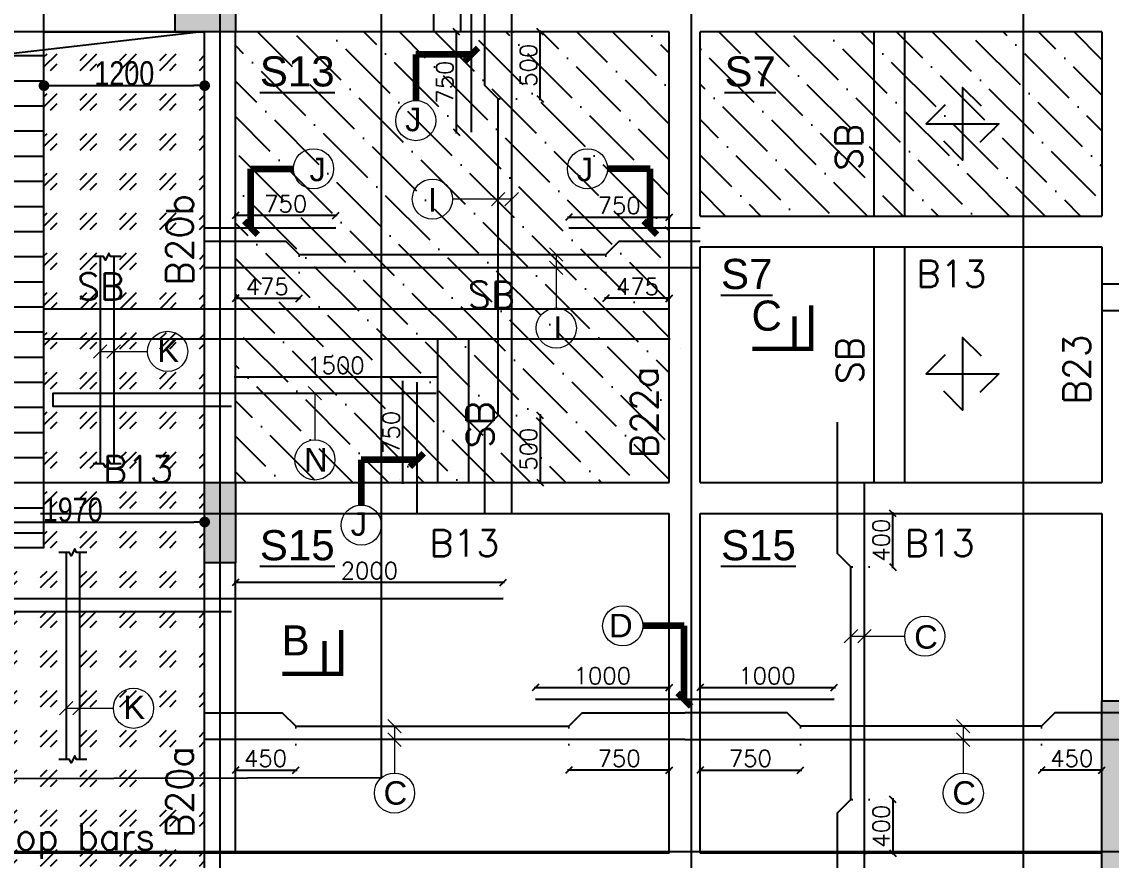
# Model space of a CAD drawing. Header units: millimetres. Extents: x 1772430 to 1864909, y -1443517 to -1381610.
# Drawn here: x 1787710 to 1795846, y -1413944 to -1407685 of the extents above; entities that cross this region are included whole.
import ezdxf

# ---------------------------------------------------------------- set-up
doc = ezdxf.new("R2010")
doc.units = ezdxf.units.MM
doc.header["$LTSCALE"] = 100
doc.header["$MEASUREMENT"] = 0
doc.header["$PDMODE"] = 98
for name, pattern in [('1', [0]), ('ACAD_ISO02W100', [15, 12, -3]), ('CENTER2', [28.575, 19.05, -3.175, 3.175, -3.175]), ('CONTINOUS', [0]), ('DOT', [0.25, 0, -0.25]), ('HIDDEN', [0.375, 0.25, -0.125])]:
    doc.linetypes.add(name, pattern=pattern)
for name, color, linetype in [('BEAM NO', 7, '1'), ('BEAM-230X450', 31, 'Continuous'), ('BEAM-230X600', 150, 'Continuous'), ('BEAM-375X900', 22, 'Continuous'), ('BEAM-450X275', 7, 'Continuous'), ('DIM', 191, 'Continuous'), ('Projection', 5, 'Continuous'), ('Roof', 7, 'Continuous'), ('s-steel', 1, 'Continuous'), ('SLAB NO.', 4, 'Continuous'), ('STEEL', 1, 'Continuous'), ('STR.COLUMN', 1, 'Continuous'), ('SUNK-HATCH', 8, 'Continuous')]:
    doc.layers.add(name, color=color, linetype=linetype)
for name, color, linetype, lineweight in [('CENTER_LINE', 8, 'CENTER2', 25), ('GRID', 252, 'ACAD_ISO02W100', 9), ('LEADER', 191, 'Continuous', 15), ('S-B5-230X600', 120, 'HIDDEN', 25), ('SECTION TEXT', 7, 'Continuous', 25), ('SLAB STEEL MARK', 133, 'Continuous', 30)]:
    doc.layers.add(name, color=color, linetype=linetype, lineweight=lineweight)
doc.styles.add('AR', font='', dxfattribs={"width": 0.8})
doc.styles.add('ARIAL', font='arial.ttf')
doc.styles.add('DEEPAK', font='arial.ttf')
doc.styles.add('ROMANS', font='romans.shx')
doc.styles.add('RS', font='romans.shx', dxfattribs={"width": 0.9})
doc.styles.add('style1', font='arial.ttf')
doc.styles.get('AR').set_extended_font_data('Arial Unicode MS')
doc.dimstyles.new('100', dxfattribs={"dimtxt": 180, "dimasz": 80, "dimexe": 0.18, "dimexo": 0.0625, "dimgap": 1, "dimtad": 1, "dimdec": 0, "dimzin": 0, "dimdsep": 46, "dimtxsty": 'AR', "dimblk": 'DOT', "dimcen": 0.09, "dimse1": 1, "dimse2": 1, "dimclrd": 50, "dimclrt": 256, "dimadec": 0, "dimazin": 0, "dimtfac": 1, "dimtdec": 0, "dimtix": 1, "dimtofl": 0, "dimtmove": 2, "dimatfit": 0, "dimfxl": 1, "dimtolj": 1, "dimtzin": 0, "dimlwd": -1, "dimarcsym": 0})
doc.dimstyles.new('KRUNAL-MM', dxfattribs={"dimtxt": 50, "dimasz": 35, "dimexe": 25, "dimexo": 0, "dimgap": 15, "dimtad": 1, "dimdec": 0, "dimzin": 0, "dimdsep": 46, "dimtxsty": 'RS', "dimblk": 'OBLIQUE', "dimcen": 0, "dimdle": 25, "dimclrd": 256, "dimclre": 256, "dimclrt": 7, "dimadec": 0, "dimazin": 0, "dimtfac": 1, "dimtdec": 0, "dimtix": 1, "dimtmove": 0, "dimatfit": 2, "dimfxl": 1, "dimtolj": 1, "dimtzin": 0, "dimlwd": -1, "dimlwe": -1, "dimarcsym": 0})
doc.dimstyles.new('pag', dxfattribs={"dimtxt": 180, "dimasz": 150, "dimexe": 100, "dimexo": 0, "dimgap": 50, "dimtad": 1, "dimdec": 0, "dimzin": 0, "dimdsep": 46, "dimtxsty": 'ROMANS', "dimblk": 'OBLIQUE', "dimcen": 0, "dimdle": 100, "dimclrd": 256, "dimclre": 256, "dimclrt": 256, "dimadec": 0, "dimazin": 0, "dimtfac": 1, "dimtdec": 0, "dimtmove": 2, "dimatfit": 3, "dimfxl": 1, "dimtolj": 1, "dimtzin": 0, "dimlwd": -1, "dimlwe": -1, "dimarcsym": 0})
pattern_1 = [(135, (0, 4114.14), (-364.601934, 99.436891), [468.75, -93.75, 0, -93.75])]

# ---------------------------------------------------------------- blocks, each defined once
blk = doc.blocks.new('Roof')
at = {"layer": 'Roof'}
h = blk.add_hatch(dxfattribs=at)
h.set_pattern_fill('ANSI31', color=8, scale=1500, angle=135)
h.paths.add_polyline_path([(1787106.1, -1415723.9), (1787876.1, -1415723.9), (1787876.1, -1411873.8), (1787106.1, -1411873.8)])
at = {"layer": 'Roof', "color": 6, "const_width": 10}
blk.add_lwpolyline([(1787106.1, -1415723.9), (1787876.1, -1415723.9), (1787876.1, -1411873.8), (1787106.1, -1411873.8)], close=True, dxfattribs=at)
blk = doc.blocks.new('FIRST FLOOR COLUMNS')
at = {"layer": 'CENTER_LINE', "ltscale": 50}
for p, q in [((5375, -42282.2), (5375, 11405.1)), ((8895, -42203.1), (8895, 11430.1)), ((11375, -42203.1), (11375, 11430.1)), ((68022.3, -18245), (-4699.2, -18245))]:
    blk.add_line(p, q, dxfattribs=at)
blk = doc.blocks.new('COL')
at = {"layer": 'STR.COLUMN', "transparency": 33554687}
h = blk.add_hatch(color=256, dxfattribs=at)
h.dxf.hatch_style = 1
h.paths.add_polyline_path([(1788856.1, -1411873.8), (1789306.1, -1411873.8), (1789306.1, -1411123.8), (1788856.1, -1411123.8)])
h = blk.add_hatch(color=256, dxfattribs=at)
h.dxf.hatch_style = 1
h.paths.add_polyline_path([(1789076.1, -1415838.6), (1789306.1, -1415838.6), (1789306.1, -1415238.6), (1789076.1, -1415238.6)])
h = blk.add_hatch(color=256, dxfattribs=at)
h.dxf.hatch_style = 1
h.paths.add_polyline_path([(1795776.1, -1416868.8), (1795776.1, -1420093.8), (1796006.1, -1420093.8), (1796006.1, -1416868.8)])
at = {"layer": 'STR.COLUMN', "color": 5}
for points in [[(1788856.1, -1411123.8), (1789306.1, -1411123.8), (1789306.1, -1411873.8), (1788856.1, -1411873.8), (1788856.1, -1411123.8)], [(1789076.1, -1415238.6), (1789306.1, -1415238.6), (1789306.1, -1415838.6), (1789076.1, -1415838.6), (1789076.1, -1415238.6)], [(1795776.1, -1416868.8), (1796006.1, -1416868.8), (1796006.1, -1420093.8), (1795776.1, -1420093.8), (1795776.1, -1416868.8)]]:
    blk.add_lwpolyline(points, dxfattribs=at)
blk = doc.blocks.new('_Oblique')
at = {"color": 0, "linetype": 'ByBlock', "lineweight": -2}
blk.add_line((-0.5, -0.5), (0.5, 0.5), dxfattribs=at)
blk = doc.blocks.new('*D167')
at = {"layer": 'Defpoints', "color": 0, "transparency": 16777216}
for p in [(1791368.5, -1407759.6), (1791581.7, -1407759.6), (1791268.9, -1408259.6)]:
    blk.add_point(p, dxfattribs=at)
at = {"layer": 'DIM', "color": 191, "linetype": 'DOT', "ltscale": 5, "transparency": 16777216}
for p, q in [((1791378.5, -1407759.6), (1791591.7, -1407759.6)), ((1791278.9, -1408259.6), (1791591.7, -1408259.6))]:
    blk.add_line(p, q, dxfattribs=at)
at = {"layer": 'DIM', "color": 191, "ltscale": 5, "transparency": 16777216}
blk.add_line((1791581.7, -1408269.6), (1791581.7, -1407749.6), dxfattribs=at)
at = {"layer": 'DIM', "color": 191, "linetype": 'ByBlock', "transparency": 16777216, "xscale": 50, "yscale": 50, "zscale": 50}
for p, rotation in [((1791581.7, -1407759.6), 90), ((1791581.7, -1408259.6), 270)]:
    blk.add_blockref('_Oblique', p, dxfattribs=dict(at, rotation=rotation))
at = {"layer": 'DIM', "color": 7, "transparency": 16777216, "insert": (1791494.2, -1408009.6), "char_height": 125, "attachment_point": 5, "rotation": 90, "style": 'ROMANS'}
blk.add_mtext('\\A1;500', dxfattribs=at)
blk = doc.blocks.new('*D168')
at = {"layer": 'Defpoints', "color": 0, "transparency": 16777216}
for p in [(1791268.8, -1410624.7), (1791368.8, -1411124.7), (1791581.9, -1411124.7)]:
    blk.add_point(p, dxfattribs=at)
at = {"layer": 'DIM', "color": 191, "linetype": 'DOT', "ltscale": 5, "transparency": 16777216}
for p, q in [((1791278.8, -1410624.7), (1791591.9, -1410624.7)), ((1791378.8, -1411124.7), (1791591.9, -1411124.7))]:
    blk.add_line(p, q, dxfattribs=at)
at = {"layer": 'DIM', "color": 191, "ltscale": 5, "transparency": 16777216}
blk.add_line((1791581.9, -1410614.7), (1791581.9, -1411134.7), dxfattribs=at)
at = {"layer": 'DIM', "color": 191, "linetype": 'ByBlock', "transparency": 16777216, "xscale": 50, "yscale": 50, "zscale": 50}
for p, rotation in [((1791581.9, -1410624.7), 90), ((1791581.9, -1411124.7), 270)]:
    blk.add_blockref('_Oblique', p, dxfattribs=dict(at, rotation=rotation))
at = {"layer": 'DIM', "color": 7, "transparency": 16777216, "insert": (1791494.4, -1410874.7), "char_height": 125, "attachment_point": 5, "rotation": 90, "style": 'ROMANS'}
blk.add_mtext('\\A1;500', dxfattribs=at)
blk = doc.blocks.new('*D169')
at = {"layer": 'Defpoints', "color": 0, "transparency": 16777216}
for p in [(1792071.1, -1409421.6), (1792546.1, -1409521.6), (1792071.1, -1409749)]:
    blk.add_point(p, dxfattribs=at)
at = {"layer": 'DIM', "color": 191, "linetype": 'DOT', "ltscale": 5, "transparency": 16777216}
for p, q in [((1792071.1, -1409431.6), (1792071.1, -1409759)), ((1792546.1, -1409531.6), (1792546.1, -1409759))]:
    blk.add_line(p, q, dxfattribs=at)
at = {"layer": 'DIM', "color": 191, "ltscale": 5, "transparency": 16777216}
blk.add_line((1792556.1, -1409749), (1792061.1, -1409749), dxfattribs=at)
at = {"layer": 'DIM', "color": 191, "linetype": 'ByBlock', "transparency": 16777216, "xscale": 50, "yscale": 50, "zscale": 50, "rotation": 180}
blk.add_blockref('_Oblique', (1792071.1, -1409749), dxfattribs=at)
at = {"layer": 'DIM', "color": 191, "linetype": 'ByBlock', "transparency": 16777216, "xscale": 50, "yscale": 50, "zscale": 50}
blk.add_blockref('_Oblique', (1792546.1, -1409749), dxfattribs=at)
at = {"layer": 'DIM', "color": 7, "transparency": 16777216, "insert": (1792308.6, -1409661.5), "char_height": 125, "attachment_point": 5, "style": 'ROMANS'}
blk.add_mtext('\\A1;475', dxfattribs=at)
blk = doc.blocks.new('*D170')
at = {"layer": 'Defpoints', "color": 0, "transparency": 16777216}
for p in [(1789781.1, -1409421.6), (1789306.1, -1409521.6), (1789781.1, -1409749)]:
    blk.add_point(p, dxfattribs=at)
at = {"layer": 'DIM', "color": 191, "linetype": 'DOT', "ltscale": 5, "transparency": 16777216}
for p, q in [((1789781.1, -1409431.6), (1789781.1, -1409759)), ((1789306.1, -1409531.6), (1789306.1, -1409759))]:
    blk.add_line(p, q, dxfattribs=at)
at = {"layer": 'DIM', "color": 191, "ltscale": 5, "transparency": 16777216}
blk.add_line((1789296.1, -1409749), (1789791.1, -1409749), dxfattribs=at)
at = {"layer": 'DIM', "color": 191, "linetype": 'ByBlock', "transparency": 16777216, "xscale": 50, "yscale": 50, "zscale": 50, "rotation": 180}
blk.add_blockref('_Oblique', (1789306.1, -1409749), dxfattribs=at)
at = {"layer": 'DIM', "color": 191, "linetype": 'ByBlock', "transparency": 16777216, "xscale": 50, "yscale": 50, "zscale": 50}
blk.add_blockref('_Oblique', (1789781.1, -1409749), dxfattribs=at)
at = {"layer": 'DIM', "color": 7, "transparency": 16777216, "insert": (1789543.6, -1409661.5), "char_height": 125, "attachment_point": 5, "style": 'ROMANS'}
blk.add_mtext('\\A1;475', dxfattribs=at)
blk = doc.blocks.new('*D171')
at = {"layer": 'Defpoints', "color": 0, "transparency": 16777216}
for p in [(1794002.4, -1411354.7), (1794215.6, -1411354.7), (1793902.7, -1411754.7)]:
    blk.add_point(p, dxfattribs=at)
at = {"layer": 'DIM', "color": 191, "linetype": 'DOT', "ltscale": 5, "transparency": 16777216}
for p, q in [((1794012.4, -1411354.7), (1794225.6, -1411354.7)), ((1793912.7, -1411754.7), (1794225.6, -1411754.7))]:
    blk.add_line(p, q, dxfattribs=at)
at = {"layer": 'DIM', "color": 191, "ltscale": 5, "transparency": 16777216}
blk.add_line((1794215.6, -1411764.7), (1794215.6, -1411344.7), dxfattribs=at)
at = {"layer": 'DIM', "color": 191, "linetype": 'ByBlock', "transparency": 16777216, "xscale": 50, "yscale": 50, "zscale": 50}
for p, rotation in [((1794215.6, -1411354.7), 90), ((1794215.6, -1411754.7), 270)]:
    blk.add_blockref('_Oblique', p, dxfattribs=dict(at, rotation=rotation))
at = {"layer": 'DIM', "color": 7, "transparency": 16777216, "insert": (1794128.1, -1411554.7), "char_height": 125, "attachment_point": 5, "rotation": 90, "style": 'ROMANS'}
blk.add_mtext('\\A1;400', dxfattribs=at)
blk = doc.blocks.new('*D172')
at = {"layer": 'Defpoints', "color": 0, "transparency": 16777216}
for p in [(1793902.7, -1413490.5), (1794002.7, -1413890.5), (1794215.8, -1413890.5)]:
    blk.add_point(p, dxfattribs=at)
at = {"layer": 'DIM', "color": 191, "linetype": 'DOT', "ltscale": 5, "transparency": 16777216}
for p, q in [((1793912.7, -1413490.5), (1794225.8, -1413490.5)), ((1794012.7, -1413890.5), (1794225.8, -1413890.5))]:
    blk.add_line(p, q, dxfattribs=at)
at = {"layer": 'DIM', "color": 191, "ltscale": 5, "transparency": 16777216}
blk.add_line((1794215.8, -1413480.5), (1794215.8, -1413900.5), dxfattribs=at)
at = {"layer": 'DIM', "color": 191, "linetype": 'ByBlock', "transparency": 16777216, "xscale": 50, "yscale": 50, "zscale": 50}
for p, rotation in [((1794215.8, -1413490.5), 90), ((1794215.8, -1413890.5), 270)]:
    blk.add_blockref('_Oblique', p, dxfattribs=dict(at, rotation=rotation))
at = {"layer": 'DIM', "color": 7, "transparency": 16777216, "insert": (1794128.3, -1413690.5), "char_height": 125, "attachment_point": 5, "rotation": 90, "style": 'ROMANS'}
blk.add_mtext('\\A1;400', dxfattribs=at)
blk = doc.blocks.new('*D173')
at = {"layer": 'Defpoints', "color": 0, "transparency": 16777216}
for p in [(1793526.1, -1412943.6), (1792776.1, -1413043.6), (1793526.1, -1413271)]:
    blk.add_point(p, dxfattribs=at)
at = {"layer": 'DIM', "color": 191, "linetype": 'DOT', "ltscale": 5, "transparency": 16777216}
for p, q in [((1793526.1, -1412953.6), (1793526.1, -1413281)), ((1792776.1, -1413053.6), (1792776.1, -1413281))]:
    blk.add_line(p, q, dxfattribs=at)
at = {"layer": 'DIM', "color": 191, "ltscale": 5, "transparency": 16777216}
blk.add_line((1792766.1, -1413271), (1793536.1, -1413271), dxfattribs=at)
at = {"layer": 'DIM', "color": 191, "linetype": 'ByBlock', "transparency": 16777216, "xscale": 50, "yscale": 50, "zscale": 50, "rotation": 180}
blk.add_blockref('_Oblique', (1792776.1, -1413271), dxfattribs=at)
at = {"layer": 'DIM', "color": 191, "linetype": 'ByBlock', "transparency": 16777216, "xscale": 50, "yscale": 50, "zscale": 50}
blk.add_blockref('_Oblique', (1793526.1, -1413271), dxfattribs=at)
at = {"layer": 'DIM', "color": 7, "transparency": 16777216, "insert": (1793151.1, -1413183.5), "char_height": 125, "attachment_point": 5, "style": 'ROMANS'}
blk.add_mtext('\\A1;750', dxfattribs=at)
blk = doc.blocks.new('*D175')
at = {"layer": 'Defpoints', "color": 0, "transparency": 16777216}
for p in [(1791796.1, -1412943.6), (1792546.1, -1413043.6), (1791796.1, -1413271)]:
    blk.add_point(p, dxfattribs=at)
at = {"layer": 'DIM', "color": 191, "linetype": 'DOT', "ltscale": 5, "transparency": 16777216}
for p, q in [((1791796.1, -1412953.6), (1791796.1, -1413281)), ((1792546.1, -1413053.6), (1792546.1, -1413281))]:
    blk.add_line(p, q, dxfattribs=at)
at = {"layer": 'DIM', "color": 191, "ltscale": 5, "transparency": 16777216}
blk.add_line((1792556.1, -1413271), (1791786.1, -1413271), dxfattribs=at)
at = {"layer": 'DIM', "color": 191, "linetype": 'ByBlock', "transparency": 16777216, "xscale": 50, "yscale": 50, "zscale": 50, "rotation": 180}
blk.add_blockref('_Oblique', (1791796.1, -1413271), dxfattribs=at)
at = {"layer": 'DIM', "color": 191, "linetype": 'ByBlock', "transparency": 16777216, "xscale": 50, "yscale": 50, "zscale": 50}
blk.add_blockref('_Oblique', (1792546.1, -1413271), dxfattribs=at)
at = {"layer": 'DIM', "color": 7, "transparency": 16777216, "insert": (1792171.1, -1413183.5), "char_height": 125, "attachment_point": 5, "style": 'ROMANS'}
blk.add_mtext('\\A1;750', dxfattribs=at)
blk = doc.blocks.new('*D176')
at = {"layer": 'Defpoints', "color": 0, "transparency": 16777216}
for p in [(1789756.1, -1412943.6), (1789306.1, -1413043.6), (1789756.1, -1413271)]:
    blk.add_point(p, dxfattribs=at)
at = {"layer": 'DIM', "color": 191, "linetype": 'DOT', "ltscale": 5, "transparency": 16777216}
for p, q in [((1789756.1, -1412953.6), (1789756.1, -1413281)), ((1789306.1, -1413053.6), (1789306.1, -1413281))]:
    blk.add_line(p, q, dxfattribs=at)
at = {"layer": 'DIM', "color": 191, "ltscale": 5, "transparency": 16777216}
blk.add_line((1789296.1, -1413271), (1789766.1, -1413271), dxfattribs=at)
at = {"layer": 'DIM', "color": 191, "linetype": 'ByBlock', "transparency": 16777216, "xscale": 50, "yscale": 50, "zscale": 50, "rotation": 180}
blk.add_blockref('_Oblique', (1789306.1, -1413271), dxfattribs=at)
at = {"layer": 'DIM', "color": 191, "linetype": 'ByBlock', "transparency": 16777216, "xscale": 50, "yscale": 50, "zscale": 50}
blk.add_blockref('_Oblique', (1789756.1, -1413271), dxfattribs=at)
at = {"layer": 'DIM', "color": 7, "transparency": 16777216, "insert": (1789531.1, -1413183.5), "char_height": 125, "attachment_point": 5, "style": 'ROMANS'}
blk.add_mtext('\\A1;450', dxfattribs=at)
blk = doc.blocks.new('*D177')
at = {"layer": 'Defpoints', "color": 0, "transparency": 16777216}
for p in [(1792546.1, -1412654.6), (1791546.1, -1412743.6), (1792546.1, -1412743.6)]:
    blk.add_point(p, dxfattribs=at)
at = {"layer": 'DIM', "color": 191, "ltscale": 5, "transparency": 16777216}
blk.add_line((1791536.1, -1412654.6), (1792556.1, -1412654.6), dxfattribs=at)
at = {"layer": 'DIM', "color": 191, "linetype": 'DOT', "ltscale": 5, "transparency": 16777216}
for p, q in [((1791546.1, -1412733.6), (1791546.1, -1412644.6)), ((1792546.1, -1412733.6), (1792546.1, -1412644.6))]:
    blk.add_line(p, q, dxfattribs=at)
at = {"layer": 'DIM', "color": 191, "linetype": 'ByBlock', "transparency": 16777216, "xscale": 50, "yscale": 50, "zscale": 50, "rotation": 180}
blk.add_blockref('_Oblique', (1791546.1, -1412654.6), dxfattribs=at)
at = {"layer": 'DIM', "color": 191, "linetype": 'ByBlock', "transparency": 16777216, "xscale": 50, "yscale": 50, "zscale": 50}
blk.add_blockref('_Oblique', (1792546.1, -1412654.6), dxfattribs=at)
at = {"layer": 'DIM', "color": 7, "transparency": 16777216, "insert": (1792046.1, -1412567.1), "char_height": 125, "attachment_point": 5, "style": 'ROMANS'}
blk.add_mtext('\\A1;1000', dxfattribs=at)
blk = doc.blocks.new('*D178')
at = {"layer": 'Defpoints', "color": 0, "transparency": 16777216}
for p in [(1793776.1, -1412654.6), (1792776.1, -1412743.6), (1793776.1, -1412743.6)]:
    blk.add_point(p, dxfattribs=at)
at = {"layer": 'DIM', "color": 191, "ltscale": 5, "transparency": 16777216}
blk.add_line((1792766.1, -1412654.6), (1793786.1, -1412654.6), dxfattribs=at)
at = {"layer": 'DIM', "color": 191, "linetype": 'DOT', "ltscale": 5, "transparency": 16777216}
for p, q in [((1792776.1, -1412733.6), (1792776.1, -1412644.6)), ((1793776.1, -1412733.6), (1793776.1, -1412644.6))]:
    blk.add_line(p, q, dxfattribs=at)
at = {"layer": 'DIM', "color": 191, "linetype": 'ByBlock', "transparency": 16777216, "xscale": 50, "yscale": 50, "zscale": 50, "rotation": 180}
blk.add_blockref('_Oblique', (1792776.1, -1412654.6), dxfattribs=at)
at = {"layer": 'DIM', "color": 191, "linetype": 'ByBlock', "transparency": 16777216, "xscale": 50, "yscale": 50, "zscale": 50}
blk.add_blockref('_Oblique', (1793776.1, -1412654.6), dxfattribs=at)
at = {"layer": 'DIM', "color": 7, "transparency": 16777216, "insert": (1793276.1, -1412567.1), "char_height": 125, "attachment_point": 5, "style": 'ROMANS'}
blk.add_mtext('\\A1;1000', dxfattribs=at)
blk = doc.blocks.new('*D179')
at = {"layer": 'Defpoints', "color": 0, "transparency": 16777216}
for p in [(1789306.1, -1411869.8), (1789306.1, -1411989.7), (1791306.1, -1411989.7)]:
    blk.add_point(p, dxfattribs=at)
at = {"layer": 'DIM', "color": 191, "ltscale": 5, "transparency": 16777216}
blk.add_line((1791316.1, -1411869.8), (1789296.1, -1411869.8), dxfattribs=at)
at = {"layer": 'DIM', "color": 191, "linetype": 'DOT', "ltscale": 5, "transparency": 16777216}
for p, q in [((1789306.1, -1411979.7), (1789306.1, -1411859.8)), ((1791306.1, -1411979.7), (1791306.1, -1411859.8))]:
    blk.add_line(p, q, dxfattribs=at)
at = {"layer": 'DIM', "color": 191, "linetype": 'ByBlock', "transparency": 16777216, "xscale": 50, "yscale": 50, "zscale": 50, "rotation": 180}
blk.add_blockref('_Oblique', (1789306.1, -1411869.8), dxfattribs=at)
at = {"layer": 'DIM', "color": 191, "linetype": 'ByBlock', "transparency": 16777216, "xscale": 50, "yscale": 50, "zscale": 50}
blk.add_blockref('_Oblique', (1791306.1, -1411869.8), dxfattribs=at)
at = {"layer": 'DIM', "color": 7, "transparency": 16777216, "insert": (1790306.1, -1411782.3), "char_height": 125, "attachment_point": 5, "style": 'ROMANS'}
blk.add_mtext('\\A1;2000', dxfattribs=at)
blk = doc.blocks.new('*D174')
at = {"layer": 'Defpoints', "color": 0, "transparency": 16777216}
for p in [(1795326.1, -1412943.6), (1795776.1, -1413043.6), (1795326.1, -1413271)]:
    blk.add_point(p, dxfattribs=at)
at = {"layer": 'DIM', "color": 191, "linetype": 'DOT', "ltscale": 5, "transparency": 16777216}
for p, q in [((1795326.1, -1412953.6), (1795326.1, -1413281)), ((1795776.1, -1413053.6), (1795776.1, -1413281))]:
    blk.add_line(p, q, dxfattribs=at)
at = {"layer": 'DIM', "color": 191, "ltscale": 5, "transparency": 16777216}
blk.add_line((1795786.1, -1413271), (1795316.1, -1413271), dxfattribs=at)
at = {"layer": 'DIM', "color": 191, "linetype": 'ByBlock', "transparency": 16777216, "xscale": 50, "yscale": 50, "zscale": 50, "rotation": 180}
blk.add_blockref('_Oblique', (1795326.1, -1413271), dxfattribs=at)
at = {"layer": 'DIM', "color": 191, "linetype": 'ByBlock', "transparency": 16777216, "xscale": 50, "yscale": 50, "zscale": 50}
blk.add_blockref('_Oblique', (1795776.1, -1413271), dxfattribs=at)
at = {"layer": 'DIM', "color": 7, "transparency": 16777216, "insert": (1795551.1, -1413183.5), "char_height": 125, "attachment_point": 5, "style": 'ROMANS'}
blk.add_mtext('\\A1;450', dxfattribs=at)
blk = doc.blocks.new('*D322')
at = {"layer": 'Defpoints', "color": 0, "transparency": 16777216}
for p in [(1789306.1, -1409131.6), (1789306.1, -1409221.7), (1790056.1, -1409221.7)]:
    blk.add_point(p, dxfattribs=at)
at = {"layer": 'DIM', "color": 191, "ltscale": 5, "transparency": 16777216}
blk.add_line((1790066.1, -1409131.6), (1789296.1, -1409131.6), dxfattribs=at)
at = {"layer": 'DIM', "color": 191, "linetype": 'DOT', "ltscale": 5, "transparency": 16777216}
for p, q in [((1789306.1, -1409211.7), (1789306.1, -1409121.6)), ((1790056.1, -1409211.7), (1790056.1, -1409121.6))]:
    blk.add_line(p, q, dxfattribs=at)
at = {"layer": 'DIM', "color": 191, "linetype": 'ByBlock', "transparency": 16777216, "xscale": 50, "yscale": 50, "zscale": 50, "rotation": 180}
blk.add_blockref('_Oblique', (1789306.1, -1409131.6), dxfattribs=at)
at = {"layer": 'DIM', "color": 191, "linetype": 'ByBlock', "transparency": 16777216, "xscale": 50, "yscale": 50, "zscale": 50}
blk.add_blockref('_Oblique', (1790056.1, -1409131.6), dxfattribs=at)
at = {"layer": 'DIM', "color": 7, "transparency": 16777216, "insert": (1789681.1, -1409044.1), "char_height": 125, "attachment_point": 5, "style": 'ROMANS'}
blk.add_mtext('\\A1;750', dxfattribs=at)
blk = doc.blocks.new('*D323')
at = {"layer": 'Defpoints', "color": 0, "transparency": 16777216}
for p in [(1792546.1, -1409143.5), (1791796.1, -1409221.7), (1792546.1, -1409221.7)]:
    blk.add_point(p, dxfattribs=at)
at = {"layer": 'DIM', "color": 191, "ltscale": 5, "transparency": 16777216}
blk.add_line((1791786.1, -1409143.5), (1792556.1, -1409143.5), dxfattribs=at)
at = {"layer": 'DIM', "color": 191, "linetype": 'DOT', "ltscale": 5, "transparency": 16777216}
for p, q in [((1791796.1, -1409211.7), (1791796.1, -1409133.5)), ((1792546.1, -1409211.7), (1792546.1, -1409133.5))]:
    blk.add_line(p, q, dxfattribs=at)
at = {"layer": 'DIM', "color": 191, "linetype": 'ByBlock', "transparency": 16777216, "xscale": 50, "yscale": 50, "zscale": 50, "rotation": 180}
blk.add_blockref('_Oblique', (1791796.1, -1409143.5), dxfattribs=at)
at = {"layer": 'DIM', "color": 191, "linetype": 'ByBlock', "transparency": 16777216, "xscale": 50, "yscale": 50, "zscale": 50}
blk.add_blockref('_Oblique', (1792546.1, -1409143.5), dxfattribs=at)
at = {"layer": 'DIM', "color": 7, "transparency": 16777216, "insert": (1792171.1, -1409056), "char_height": 125, "attachment_point": 5, "style": 'ROMANS'}
blk.add_mtext('\\A1;750', dxfattribs=at)
blk = doc.blocks.new('*D324')
at = {"layer": 'Defpoints', "color": 0, "transparency": 16777216}
for p in [(1790957.2, -1407759.6), (1791068.6, -1407759.6), (1791068.6, -1408509.6)]:
    blk.add_point(p, dxfattribs=at)
at = {"layer": 'DIM', "color": 191, "linetype": 'DOT', "ltscale": 5, "transparency": 16777216}
for p, q in [((1791058.6, -1407759.6), (1790947.2, -1407759.6)), ((1791058.6, -1408509.6), (1790947.2, -1408509.6))]:
    blk.add_line(p, q, dxfattribs=at)
at = {"layer": 'DIM', "color": 191, "ltscale": 5, "transparency": 16777216}
blk.add_line((1790957.2, -1408519.6), (1790957.2, -1407749.6), dxfattribs=at)
at = {"layer": 'DIM', "color": 191, "linetype": 'ByBlock', "transparency": 16777216, "xscale": 50, "yscale": 50, "zscale": 50}
for p, rotation in [((1790957.2, -1407759.6), 90), ((1790957.2, -1408509.6), 270)]:
    blk.add_blockref('_Oblique', p, dxfattribs=dict(at, rotation=rotation))
at = {"layer": 'DIM', "color": 7, "transparency": 16777216, "insert": (1790869.7, -1408134.6), "char_height": 125, "attachment_point": 5, "rotation": 90, "style": 'ROMANS'}
blk.add_mtext('\\A1;750', dxfattribs=at)
blk = doc.blocks.new('*D325')
at = {"layer": 'Defpoints', "color": 0, "linetype": 'DOT', "ltscale": 5, "transparency": 16777216}
for p in [(1790556.4, -1410374.7), (1790662, -1410374.7), (1790662, -1411124.7)]:
    blk.add_point(p, dxfattribs=at)
at = {"layer": 'DIM', "color": 191, "linetype": 'DOT', "ltscale": 5, "transparency": 16777216}
for p, q in [((1790652, -1410374.7), (1790546.4, -1410374.7)), ((1790652, -1411124.7), (1790546.4, -1411124.7))]:
    blk.add_line(p, q, dxfattribs=at)
at = {"layer": 'DIM', "color": 191, "ltscale": 5, "transparency": 16777216}
blk.add_line((1790556.4, -1411134.7), (1790556.4, -1410364.7), dxfattribs=at)
at = {"layer": 'DIM', "color": 191, "linetype": 'DOT', "ltscale": 5, "transparency": 16777216, "xscale": 50, "yscale": 50, "zscale": 50}
for p, rotation in [((1790556.4, -1410374.7), 90), ((1790556.4, -1411124.7), 270)]:
    blk.add_blockref('_Oblique', p, dxfattribs=dict(at, rotation=rotation))
at = {"layer": 'DIM', "color": 7, "linetype": 'DOT', "ltscale": 5, "transparency": 16777216, "insert": (1790468.9, -1410749.7), "char_height": 125, "attachment_point": 5, "rotation": 90, "style": 'ROMANS'}
blk.add_mtext('\\A1;750', dxfattribs=at)
blk = doc.blocks.new('*U41')
at = {"layer": 'STEEL'}
for points in [[(707738.1, 27916.3), (707888.1, 27766.3), (707888.1, 28344.3), (708038.1, 28194.3)], [(707749.1, 28205.3), (707599.1, 28055.3), (708177.1, 28055.3), (708027.1, 27905.3)]]:
    blk.add_lwpolyline(points, dxfattribs=at)
blk = doc.blocks.new('*D352')
at = {"layer": 'Defpoints', "color": 0, "linetype": 'DOT', "ltscale": 5, "transparency": 16777216}
for p in [(1789306.1, -1410336.6), (1789306.1, -1410456.5), (1790806.1, -1410456.5)]:
    blk.add_point(p, dxfattribs=at)
at = {"layer": 'DIM', "color": 191, "ltscale": 5, "transparency": 16777216}
blk.add_line((1790816.1, -1410336.6), (1789296.1, -1410336.6), dxfattribs=at)
at = {"layer": 'DIM', "color": 191, "linetype": 'DOT', "ltscale": 5, "transparency": 16777216}
for p, q in [((1789306.1, -1410446.5), (1789306.1, -1410326.6)), ((1790806.1, -1410446.5), (1790806.1, -1410326.6))]:
    blk.add_line(p, q, dxfattribs=at)
at = {"layer": 'DIM', "color": 191, "linetype": 'DOT', "ltscale": 5, "transparency": 16777216, "xscale": 50, "yscale": 50, "zscale": 50, "rotation": 180}
blk.add_blockref('_Oblique', (1789306.1, -1410336.6), dxfattribs=at)
at = {"layer": 'DIM', "color": 191, "linetype": 'DOT', "ltscale": 5, "transparency": 16777216, "xscale": 50, "yscale": 50, "zscale": 50}
blk.add_blockref('_Oblique', (1790806.1, -1410336.6), dxfattribs=at)
at = {"layer": 'DIM', "color": 7, "linetype": 'DOT', "ltscale": 5, "transparency": 16777216, "insert": (1790056.1, -1410249.1), "char_height": 125, "attachment_point": 5, "style": 'ROMANS'}
blk.add_mtext('\\A1;1500', dxfattribs=at)
blk = doc.blocks.new('_Dot')
at = {"linetype": 'ByBlock', "lineweight": -2}
blk.add_line((-0.5, 0), (-1, 0), dxfattribs=at)
at = {"linetype": 'ByBlock', "const_width": 0.5}
blk.add_lwpolyline([(-0.25, 0, 1), (0.25, 0, 1)], format="xyb", close=True, dxfattribs=at)
blk = doc.blocks.new('*D381')
at = {"color": 50, "transparency": 16777216}
blk.add_line((1787186.1, -1411419.1), (1788996.1, -1411419.1), dxfattribs=at)
at = {"layer": 'Defpoints', "color": 0, "transparency": 16777216}
for p in [(1789076.1, -1411419.1), (1787106.1, -1411609.7), (1789076.1, -1411609.7)]:
    blk.add_point(p, dxfattribs=at)
at = {"color": 50, "transparency": 16777216, "xscale": 80, "yscale": 80, "zscale": 80, "rotation": 180}
blk.add_blockref('_Dot', (1787106.1, -1411419.1), dxfattribs=at)
at = {"color": 50, "transparency": 16777216, "xscale": 80, "yscale": 80, "zscale": 80}
blk.add_blockref('_Dot', (1789076.1, -1411419.1), dxfattribs=at)
at = {"transparency": 16777216, "insert": (1788091.1, -1411328.1), "char_height": 180, "attachment_point": 5, "style": 'AR'}
blk.add_mtext('\\A1;1970', dxfattribs=at)
blk = doc.blocks.new('*D385')
at = {"color": 50, "transparency": 16777216}
blk.add_line((1787956.1, -1408161.3), (1788996.1, -1408161.3), dxfattribs=at)
at = {"layer": 'Defpoints', "color": 0, "transparency": 16777216}
for p in [(1787876.1, -1407759.7), (1789076.1, -1407759.7), (1789076.1, -1408161.3)]:
    blk.add_point(p, dxfattribs=at)
at = {"color": 50, "transparency": 16777216, "xscale": 80, "yscale": 80, "zscale": 80, "rotation": 180}
blk.add_blockref('_Dot', (1787876.1, -1408161.3), dxfattribs=at)
at = {"color": 50, "transparency": 16777216, "xscale": 80, "yscale": 80, "zscale": 80}
blk.add_blockref('_Dot', (1789076.1, -1408161.3), dxfattribs=at)
at = {"transparency": 16777216, "insert": (1788476.1, -1408070.3), "char_height": 180, "attachment_point": 5, "style": 'AR'}
blk.add_mtext('\\A1;1200', dxfattribs=at)

msp = doc.modelspace()

# ---------------------------------------------------------------- hatches: boundary and pattern name
at = {"layer": 'SUNK-HATCH', "linetype": 'Continuous'}
h = msp.add_hatch(dxfattribs=at)
h.set_pattern_fill('GOST_GLASS', color=8, scale=35, angle=0.00003)
h.set_pattern_definition([(45.000027, (0, 4114.14), (296.984848, 0.00014), [175, -245]), (45.000027, (74.25, 4114.14), (296.984848, 0.00014), [70, -350]), (45.000027, (-3e-05, 4188.39), (296.984848, 0.00014), [70, -350])])
h.paths.add_polyline_path([(1787876.1, -1407759.6), (1787875.5, -1411609.7), (1787106.1, -1411609.7), (1787106.1, -1414240), (1789076.1, -1414240), (1789076.1, -1412089.7), (1789076.1, -1411724.5), (1789076.1, -1411124.5), (1789076.1, -1407759.7)])
h.paths.add_polyline_path([(1788739.5, -1409665.4), (1788739.5, -1409241.6), (1789039.5, -1409241.6), (1789039.5, -1409665.4)], flags=16)
h.paths.add_polyline_path([(1788739.5, -1413537.4), (1788739.5, -1413113.6), (1789039.5, -1413113.6), (1789039.5, -1413537.4)], flags=16)
at = {"layer": 'SUNK-HATCH', "linetype": 'Continuous', "transparency": 33554559}
h = msp.add_hatch(dxfattribs=at)
h.set_pattern_fill('ANSI36', color=8, scale=1500, angle=90)
h.set_pattern_definition(pattern_1)
h.paths.add_polyline_path([(1789306.1, -1407760), (1789306.1, -1411124.7), (1792546.1, -1411124.7), (1792546.1, -1407760)])
h = msp.add_hatch(dxfattribs=at)
h.set_pattern_fill('ANSI36', color=8, scale=1500, angle=90)
h.set_pattern_definition(pattern_1)
h.paths.add_polyline_path([(1795776.1, -1409134.6), (1795776.1, -1407760), (1792776.1, -1407760), (1792776.1, -1409134.6)])

# ---------------------------------------------------------------- linework, layer by layer
at = {"lineweight": -3}
msp.add_lwpolyline([(1772430.2, -1394869.8), (1790395.1, -1394825.7), (1790395.1, -1413329.8), (1772430.2, -1413373.8)], close=True, dxfattribs=at)
at = {"layer": 'BEAM-230X450', "linetype": 'Continuous', "ltscale": 750}
for p, q in [((1792776.1, -1409134.6), (1795776.1, -1409134.6)), ((1792776.1, -1409364.6), (1795776.1, -1409364.6)), ((1787875.6, -1411124.7), (1792546.1, -1411124.7)), ((1792776.1, -1411124.7), (1795776.1, -1411124.7))]:
    msp.add_line(p, q, dxfattribs=at)
at = {"layer": 'BEAM-230X450', "linetype": 'HIDDEN', "ltscale": 750}
for p, q in [((1787851.1, -1411354.7), (1792546.1, -1411354.7)), ((1792776.1, -1411354.7), (1795776.1, -1411354.7))]:
    msp.add_line(p, q, dxfattribs=at)
at = {"layer": 'BEAM-230X600', "linetype": 'CONTINOUS', "ltscale": 750}
for p, q in [((1787876.1, -1407759.7), (1787876.1, -1407539.7)), ((1789032.8, -1407759.7), (1785505.7, -1407759.7)), ((1789076.1, -1411124.5), (1789076.1, -1407759.7)), ((1789076.1, -1415229.7), (1789076.1, -1411724.5))]:
    msp.add_line(p, q, dxfattribs=at)
at = {"layer": 'BEAM-230X600', "linetype": 'Continuous', "ltscale": 750}
for p, q in [((1789306.1, -1411124.5), (1789306.1, -1407759.7)), ((1792546.1, -1411124.7), (1792546.1, -1407759.1)), ((1792776.1, -1409134.6), (1792776.1, -1407759.1)), ((1795776.1, -1407759.4), (1795776.1, -1409134.6)), ((1792776.1, -1411124.7), (1792776.1, -1409364.6)), ((1795776.1, -1409364.6), (1795776.1, -1411124.7))]:
    msp.add_line(p, q, dxfattribs=at)
at = {"layer": 'BEAM-230X600', "linetype": 'HIDDEN', "ltscale": 750}
for p, q in [((1792546.1, -1413890.5), (1792546.1, -1411354.7)), ((1792776.1, -1413890.5), (1792776.1, -1411354.7)), ((1795776.1, -1411354.7), (1795776.1, -1412754.7)), ((1789306.1, -1413890.5), (1789306.1, -1411724.5)), ((1792546.1, -1413890.5), (1787106.1, -1413890.5)), ((1795776.1, -1413890.5), (1792776.1, -1413890.5))]:
    msp.add_line(p, q, dxfattribs=at)
msp.add_lwpolyline([(1786441.8, -1408058.1), (1789076.1, -1407754.7)], dxfattribs=at)
at = {"layer": 'BEAM-230X600'}
msp.add_lwpolyline([(1795776.1, -1415979.7), (1789076.1, -1415979.7), (1789076.1, -1412089.7)], dxfattribs=at)
at = {"layer": 'BEAM-375X900', "linetype": 'Continuous', "ltscale": 750}
for p, q in [((1792546.1, -1407759.6), (1789306.1, -1407759.6)), ((1795776.1, -1407759.6), (1792776.1, -1407759.6))]:
    msp.add_line(p, q, dxfattribs=at)
at = {"layer": 'BEAM-450X275', "linetype": 'HIDDEN', "ltscale": 750}
for p, q in [((1794073.6, -1407760), (1794073.6, -1409134.6)), ((1794303.6, -1407760), (1794303.6, -1409134.6)), ((1794073.6, -1409364.6), (1794073.6, -1411125)), ((1794303.6, -1409364.6), (1794303.6, -1411125)), ((1787876.1, -1409827.2), (1792546.1, -1409827.2)), ((1787881.4, -1410052.1), (1792551.4, -1410052.1)), ((1790816.1, -1410052.1), (1790816.1, -1411124.7)), ((1791046.1, -1410052.1), (1791046.1, -1411124.7))]:
    msp.add_line(p, q, dxfattribs=at)
at = {"layer": 'LEADER', "linetype": 'DOT', "ltscale": 250}
for p, q in [((1786381.1, -1410126.4), (1793167, -1410126.4)), ((1786787.7, -1412551.2), (1789657.2, -1412551.2))]:
    msp.add_line(p, q, dxfattribs=at)
at = {"layer": 'LEADER'}
for points in [[(1793480.3, -1409882.6, 32.4, 32.4, 0), (1793480.3, -1410126.4, 32.4, 32.4, 0), (1793167, -1410126.4, 32.4, 32.4, 0), (1793606.4, -1410126.4, 32.4, 32.4, 0), (1793606.4, -1409801.3, 0, 0, 0)], [(1789970.5, -1412307.3, 32.4, 32.4, 0), (1789970.5, -1412551.2, 32.4, 32.4, 0), (1789657.2, -1412551.2, 32.4, 32.4, 0), (1790096.6, -1412551.2, 32.4, 32.4, 0), (1790096.6, -1412226.1, 0, 0, 0)]]:
    msp.add_lwpolyline(points, format="xyseb", dxfattribs=at)
for centre in [(1790652.7, -1408422.4), (1789889, -1408781.8), (1791935, -1408781.8), (1790776.7, -1409008.4), (1791702.1, -1409970.7), (1788799.3, -1410145.2), (1789899.3, -1410955.6), (1790245.8, -1411442.3), (1792198.2, -1412193.9), (1794453.9, -1412271.6), (1788544.7, -1412809.3), (1790493.8, -1413442.7), (1794741.4, -1413442.7)]:
    msp.add_circle(centre, 150, dxfattribs=at)
at = {"layer": 'Projection', "linetype": 'CONTINOUS', "ltscale": 750}
msp.add_lwpolyline([(1789076.1, -1414240), (1787106.1, -1414240), (1787106.1, -1411609.7), (1787875.5, -1411609.7), (1787876.1, -1407759.6), (1789076.1, -1407759.7)], dxfattribs=at)
at = {"layer": 's-steel'}
for points in [[(1790788.1, -1407759.6), (1790788.1, -1406759.6), (1790888.1, -1406659.6), (1790888.2, -1403424.6), (1790787.9, -1403324.6), (1790788, -1402024.7)], [(1790988.1, -1407759.6), (1790988.1, -1402474.7)], [(1791068.6, -1408509.6), (1791068.8, -1407309.6)], [(1791168.8, -1411354.7), (1791168.8, -1410724.7), (1791268.8, -1410624.7), (1791268.9, -1408259.6), (1791168.6, -1408159.6), (1791168.7, -1407309.6)], [(1791368.8, -1411354.7), (1791368.8, -1407309.6)], [(1789076.1, -1409221.7), (1790056.1, -1409221.7)], [(1791796.1, -1409221.7), (1792776.1, -1409221.7)], [(1789076.1, -1409321.6), (1789681.1, -1409321.6), (1789781.1, -1409421.6), (1792071.1, -1409421.6), (1792171.1, -1409321.6), (1792776.1, -1409321.6)], [(1788451.9, -1409437.7), (1788373.8, -1409437.7), (1788360.5, -1409411.6), (1788334.6, -1409463.9), (1788321.3, -1409437.7), (1788242.9, -1409437.7)], [(1788296.6, -1409437.7), (1788296.6, -1410983.5)], [(1788396.6, -1409437.7), (1788396.6, -1410983.5)], [(1792776.1, -1409521.6), (1789076.1, -1409521.6)], [(1795776.1, -1409641.4), (1796206.3, -1409641.4), (1796306.3, -1409741.4), (1797746.1, -1409741.4), (1797846.1, -1409641.4), (1798411.1, -1409641.4)], [(1798411.1, -1409841.4), (1795776.1, -1409841.4)], [(1790662, -1411354.7), (1790662, -1410374.7)], [(1789277.4, -1410556.5), (1787944.8, -1410556.5), (1787944.8, -1410456.5), (1790806.1, -1410456.5)], [(1793802.7, -1414570.5), (1793802.7, -1413590.5), (1793902.7, -1413490.5), (1793902.7, -1411754.7), (1793802.5, -1411654.7), (1793802.6, -1410674.7)], [(1788451.9, -1410983.5), (1788373.8, -1410983.5), (1788360.5, -1410957.4), (1788334.6, -1411009.7), (1788321.3, -1410983.5), (1788242.9, -1410983.5)], [(1794002.7, -1414120.5), (1794002.7, -1411124.7)], [(1788197.3, -1411645.9), (1788119.2, -1411645.9), (1788105.8, -1411619.8), (1788080, -1411672.1), (1788066.7, -1411645.9), (1787988.2, -1411645.9)], [(1788042, -1411645.9), (1788042, -1413191.7)], [(1788142, -1411645.9), (1788142, -1413191.7)], [(1789277.4, -1412089.7), (1787143.3, -1412089.7), (1787143.3, -1411989.7), (1791306.1, -1411989.7)], [(1793776.1, -1412743.6), (1791546.1, -1412743.6)], [(1789076.1, -1412843.6), (1789656.1, -1412843.6), (1789756.1, -1412943.6), (1791796.1, -1412943.6), (1791896.1, -1412843.6), (1792661.1, -1412843.6)], [(1796006.1, -1412843.6), (1795426.1, -1412843.6), (1795326.1, -1412943.6), (1793526.1, -1412943.6), (1793426.1, -1412843.6), (1792661.1, -1412843.6)], [(1792661.1, -1413043.6), (1789076.1, -1413043.6)], [(1792661.1, -1413043.6), (1796006.1, -1413043.6)], [(1788197.3, -1413191.7), (1788119.2, -1413191.7), (1788105.8, -1413165.5), (1788080, -1413217.8), (1788066.7, -1413191.7), (1787988.2, -1413191.7)]]:
    msp.add_lwpolyline(points, dxfattribs=at)

# ---------------------------------------------------------------- block references
at = {"layer": 'GRID'}
msp.add_blockref('FIRST FLOOR COLUMNS', (1783816.1, -1395636.1), dxfattribs=at)
at = {"layer": 'Roof'}
msp.add_blockref('Roof', (0, 4114.1), dxfattribs=at)
at = {"layer": 'S-B5-230X600', "xscale": 0.9375000000000001, "yscale": 0.9375000000000001, "zscale": 0.9375000000000001, "rotation": 269.9999999999999}
for p in [(1768434, -744800.5), (1768434, -746667.1)]:
    msp.add_blockref('*U41', p, dxfattribs=at)
at = {"layer": 'STR.COLUMN'}
msp.add_blockref('COL', (0, 4114.1), dxfattribs=at)

# ---------------------------------------------------------------- texts
at = {"layer": 'BEAM NO', "ltscale": 500, "style": 'ROMANS'}
for s, rotation, p in [('SB', 89.99997, (1793987, -1408796.4, 0)), ('B20b', 89.99997, (1788989.5, -1409653.5, 0)), ('B13', 359.99997, (1794391.1, -1409665.7, 0)), ('SB', 359.99997, (1788123.3, -1409761.2, 0)), ('SB', 359.99997, (1791041.1, -1409822.7, 0)), ('SB', 89.99997, (1793993.4, -1410389.1, 0)), ('B23', 89.99997, (1795689.5, -1410540.4, 0)), ('B22a', 89.99997, (1792459.5, -1410942.2, 0)), ('SB', 89.99997, (1791232.2, -1410868.3)), ('B13', 359.99997, (1788317, -1411124.7)), ('B13', 359.99997, (1790752.6, -1411676.6, 0)), ('B13', 359.99997, (1794302.6, -1411676.6, 0)), ('B20a', 89.99997, (1788989.5, -1413775.3, 0)), ('B17 only top bars', 359.99997, (1786228.4, -1413867.9, 0))]:
    msp.add_text(s, height=200, rotation=rotation, dxfattribs=at).set_placement(p)
at = {"layer": 'SECTION TEXT', "style": 'ARIAL'}
for s, p in [('C', (1793160.2, -1409990.6)), ('B', (1789650.4, -1412415.4))]:
    msp.add_text(s, height=225, dxfattribs=at).set_placement(p)
at = {"layer": 'SLAB NO.', "color": 42, "style": 'DEEPAK'}
for s, p in [('%%US13', (1789487.9, -1408167.3)), ('%%US7', (1792957.9, -1408167.3)), ('%%US7', (1792931.9, -1409679.5)), ('%%US15', (1789487.9, -1411704.7)), ('%%US15', (1792931.9, -1411704.7))]:
    msp.add_text(s, height=225, dxfattribs=at).set_placement(p)
at = {"layer": 'SLAB STEEL MARK', "style": 'style1'}
for s, p in [('J', (1790573.3, -1408501.7)), ('J', (1789858.6, -1408874.6)), ('J', (1791855.7, -1408874.6)), ('I', (1790743.4, -1409101.1)), (' I', (1791611.3, -1410058)), ('K', (1788722.7, -1410225.4)), ('N', (1789817.7, -1411042)), ('J', (1790166.5, -1411521.6)), ('D', (1792096, -1412279.4)), ('C', (1794374.5, -1412364.4)), ('K', (1788468.1, -1412889.5)), ('C', (1790412.2, -1413529.1)), ('C', (1794659.8, -1413529.1))]:
    msp.add_text(s, height=175, dxfattribs=at).set_placement(p)

# ---------------------------------------------------------------- dimensions: what is measured, and where the dimension line sits
at = {"color": 251}
for base, p1, p2, picture, middle in [((1789076.1, -1408161.3), (1787876.1, -1407759.7), (1789076.1, -1407759.7), '*D385', (1788476.1, -1408070.3)), ((1789076.1, -1411419.1), (1787106.1, -1411609.7), (1789076.1, -1411609.7), '*D381', (1788091.1, -1411328.1))]:
    dim = msp.add_linear_dim(base=base, p1=p1, p2=p2, dimstyle='100', override={"dimfxlon": 1}, dxfattribs=at)
    dim.commit()
    dim.dimension.update_dxf_attribs({"geometry": picture, "text_midpoint": middle})
at = {"layer": 'DIM', "linetype": 'DOT', "ltscale": 5}
for base, p1, p2, angle, picture, middle in [((1790957.2, -1407759.6), (1791068.6, -1408509.6), (1791068.6, -1407759.6), 90, '*D324', (1790869.7, -1408134.6)), ((1792071.1, -1409749), (1792546.1, -1409521.6), (1792071.1, -1409421.6), 180, '*D169', (1792308.6, -1409661.5)), ((1790556.4, -1410374.7), (1790662, -1411124.7), (1790662, -1410374.7), 90, '*D325', (1790468.9, -1410749.7)), ((1789756.1, -1413271), (1789306.1, -1413043.6), (1789756.1, -1412943.6), 0, '*D176', (1789531.1, -1413183.5)), ((1791796.1, -1413271), (1792546.1, -1413043.6), (1791796.1, -1412943.6), 180, '*D175', (1792171.1, -1413183.5)), ((1795326.1, -1413271), (1795776.1, -1413043.6), (1795326.1, -1412943.6), 180, '*D174', (1795551.1, -1413183.5))]:
    dim = msp.add_linear_dim(base=base, p1=p1, p2=p2, angle=angle, dimstyle='pag', override={"dimtxt": 125, "dimasz": 50, "dimexe": 10, "dimexo": 10, "dimgap": 25, "dimtxsty": 'ROMANS', "dimdle": 10, "dimclrd": 191, "dimclre": 191, "dimclrt": 7, "dimtix": 1, "dimtmove": 1}, dxfattribs=at)
    dim.commit()
    dim.dimension.update_dxf_attribs({"geometry": picture, "text_midpoint": middle})
for base, p1, p2, angle, picture, middle in [((1791581.7, -1407759.6), (1791268.9, -1408259.6), (1791368.5, -1407759.6), 90, '*D167', (1791581.7, -1408009.6)), ((1791581.9, -1411124.7), (1791268.8, -1410624.7), (1791368.8, -1411124.7), 270, '*D168', (1791581.9, -1410874.7)), ((1794215.6, -1411354.7), (1793902.7, -1411754.7), (1794002.4, -1411354.7), 90, '*D171', (1794215.6, -1411554.7)), ((1794215.8, -1413890.5), (1793902.7, -1413490.5), (1794002.7, -1413890.5), 270, '*D172', (1794215.8, -1413690.5))]:
    dim = msp.add_linear_dim(base=base, p1=p1, p2=p2, angle=angle, dimstyle='pag', override={"dimtxt": 125, "dimasz": 50, "dimexe": 10, "dimexo": 10, "dimgap": 25, "dimtxsty": 'ROMANS', "dimdle": 10, "dimclrd": 191, "dimclre": 191, "dimclrt": 7, "dimtix": 1, "dimtmove": 1}, dxfattribs=at)
    dim.commit()
    dim.dimension.update_dxf_attribs({"geometry": picture, "text_midpoint": middle, "dimtype": 128})
for base, p1, p2, picture, middle in [((1789306.1, -1409131.6), (1790056.1, -1409221.7), (1789306.1, -1409221.7), '*D322', (1789681.1, -1409044.1)), ((1792546.1, -1409143.5), (1791796.1, -1409221.7), (1792546.1, -1409221.7), '*D323', (1792171.1, -1409056)), ((1789781.1, -1409749), (1789306.1, -1409521.6), (1789781.1, -1409421.6), '*D170', (1789543.6, -1409661.5)), ((1789306.1, -1410336.6), (1790806.1, -1410456.5), (1789306.1, -1410456.5), '*D352', (1790056.1, -1410249.1)), ((1789306.1, -1411869.8), (1791306.1, -1411989.7), (1789306.1, -1411989.7), '*D179', (1790306.1, -1411782.3)), ((1792546.1, -1412654.6), (1791546.1, -1412743.6), (1792546.1, -1412743.6), '*D177', (1792046.1, -1412567.1)), ((1793776.1, -1412654.6), (1792776.1, -1412743.6), (1793776.1, -1412743.6), '*D178', (1793276.1, -1412567.1)), ((1793526.1, -1413271), (1792776.1, -1413043.6), (1793526.1, -1412943.6), '*D173', (1793151.1, -1413183.5))]:
    dim = msp.add_linear_dim(base=base, p1=p1, p2=p2, dimstyle='pag', override={"dimtxt": 125, "dimasz": 50, "dimexe": 10, "dimexo": 10, "dimgap": 25, "dimtxsty": 'ROMANS', "dimdle": 10, "dimclrd": 191, "dimclre": 191, "dimclrt": 7, "dimtix": 1, "dimtmove": 1}, dxfattribs=at)
    dim.commit()
    dim.dimension.update_dxf_attribs({"geometry": picture, "text_midpoint": middle})

# ---------------------------------------------------------------- leaders
at = {"layer": 'LEADER'}
for points, override in [([(1791068.9, -1407929), (1790652.7, -1407929), (1790652.7, -1408272.4)], {"dimscale": 1, "dimtxt": 50, "dimasz": 100, "dimgap": 15, "dimtad": 0, "dimtxsty": 'RS', "dimclrd": 256, "dimldrblk": 'Oblique', "dimlwd": 65535}), ([(1789421.4, -1409221.7), (1789421.4, -1408781.8), (1789739, -1408781.8)], {"dimscale": 1, "dimtxt": 50, "dimasz": 100, "dimgap": 15, "dimtad": 0, "dimtxsty": 'RS', "dimclrd": 256, "dimldrblk": 'Oblique', "dimlwd": 65535}), ([(1792402.7, -1409221.7), (1792402.7, -1408781.8), (1792085, -1408781.8)], {"dimscale": 1, "dimtxt": 50, "dimasz": 100, "dimgap": 15, "dimtad": 0, "dimtxsty": 'RS', "dimclrd": 256, "dimldrblk": 'Oblique', "dimlwd": 65535}), ([(1791268.8, -1409008.4), (1790926.7, -1409008.4)], {"dimasz": 100, "dimtad": 0, "dimldrblk": 'Oblique', "dimfxl": 0.059055, "dimarcsym": 1}), ([(1791368.8, -1409008.4), (1790926.7, -1409008.4)], {"dimasz": 100, "dimtad": 0, "dimldrblk": 'Oblique', "dimfxl": 0.059055, "dimarcsym": 1}), ([(1791702.1, -1409421.6), (1791702.1, -1409820.7)], {"dimasz": 100, "dimtad": 0, "dimldrblk": 'Oblique', "dimfxl": 0.059055, "dimarcsym": 1}), ([(1791702.1, -1409521.6), (1791702.1, -1409820.7)], {"dimasz": 100, "dimtad": 0, "dimldrblk": 'Oblique', "dimfxl": 0.059055, "dimarcsym": 1}), ([(1788296.6, -1410145.2), (1788649.3, -1410145.2)], {"dimasz": 100, "dimtad": 0, "dimldrblk": 'Oblique', "dimfxl": 0.059055, "dimarcsym": 1}), ([(1788396.6, -1410145.2), (1788649.3, -1410145.2)], {"dimasz": 100, "dimtad": 0, "dimldrblk": 'Oblique', "dimfxl": 0.059055, "dimarcsym": 1}), ([(1789899.3, -1410456.5), (1789899.3, -1410805.6)], {"dimasz": 100, "dimtad": 0, "dimldrblk": 'Oblique', "dimfxl": 0.059055, "dimarcsym": 1}), ([(1790662, -1410955.1), (1790245.8, -1410955.1), (1790245.8, -1411292.3)], {"dimscale": 1, "dimtxt": 50, "dimasz": 100, "dimgap": 15, "dimtad": 0, "dimtxsty": 'RS', "dimclrd": 256, "dimldrblk": 'Oblique', "dimlwd": 65535}), ([(1792656.7, -1412743.6), (1792656.7, -1412193.9), (1792348.2, -1412193.9)], {"dimscale": 1, "dimtxt": 50, "dimasz": 100, "dimgap": 15, "dimtad": 0, "dimtxsty": 'RS', "dimclrd": 256, "dimldrblk": 'Oblique', "dimlwd": 65535}), ([(1793902.7, -1412271.6), (1794301.8, -1412271.6)], {"dimasz": 100, "dimtad": 0, "dimldrblk": 'Oblique', "dimfxl": 0.059055, "dimarcsym": 1}), ([(1794002.7, -1412271.6), (1794301.8, -1412271.6)], {"dimasz": 100, "dimtad": 0, "dimldrblk": 'Oblique', "dimfxl": 0.059055, "dimarcsym": 1}), ([(1788042, -1412809.3), (1788394.7, -1412809.3)], {"dimasz": 100, "dimtad": 0, "dimldrblk": 'Oblique', "dimfxl": 0.059055, "dimarcsym": 1}), ([(1788142, -1412809.3), (1788394.7, -1412809.3)], {"dimasz": 100, "dimtad": 0, "dimldrblk": 'Oblique', "dimfxl": 0.059055, "dimarcsym": 1}), ([(1790493.8, -1412943.6), (1790493.8, -1413292.7)], {"dimasz": 100, "dimtad": 0, "dimldrblk": 'Oblique', "dimfxl": 0.059055, "dimarcsym": 1}), ([(1794741.4, -1412943.6), (1794741.4, -1413292.7)], {"dimasz": 100, "dimtad": 0, "dimldrblk": 'Oblique', "dimfxl": 0.059055, "dimarcsym": 1}), ([(1790493.8, -1413043.6), (1790493.8, -1413292.7)], {"dimasz": 100, "dimtad": 0, "dimldrblk": 'Oblique', "dimfxl": 0.059055, "dimarcsym": 1}), ([(1794741.4, -1413043.6), (1794741.4, -1413292.7)], {"dimasz": 100, "dimtad": 0, "dimldrblk": 'Oblique', "dimfxl": 0.059055, "dimarcsym": 1})]:
    msp.add_leader(points, dimstyle='KRUNAL-MM', override=override, dxfattribs=at)

doc.saveas('drawing.dxf')
